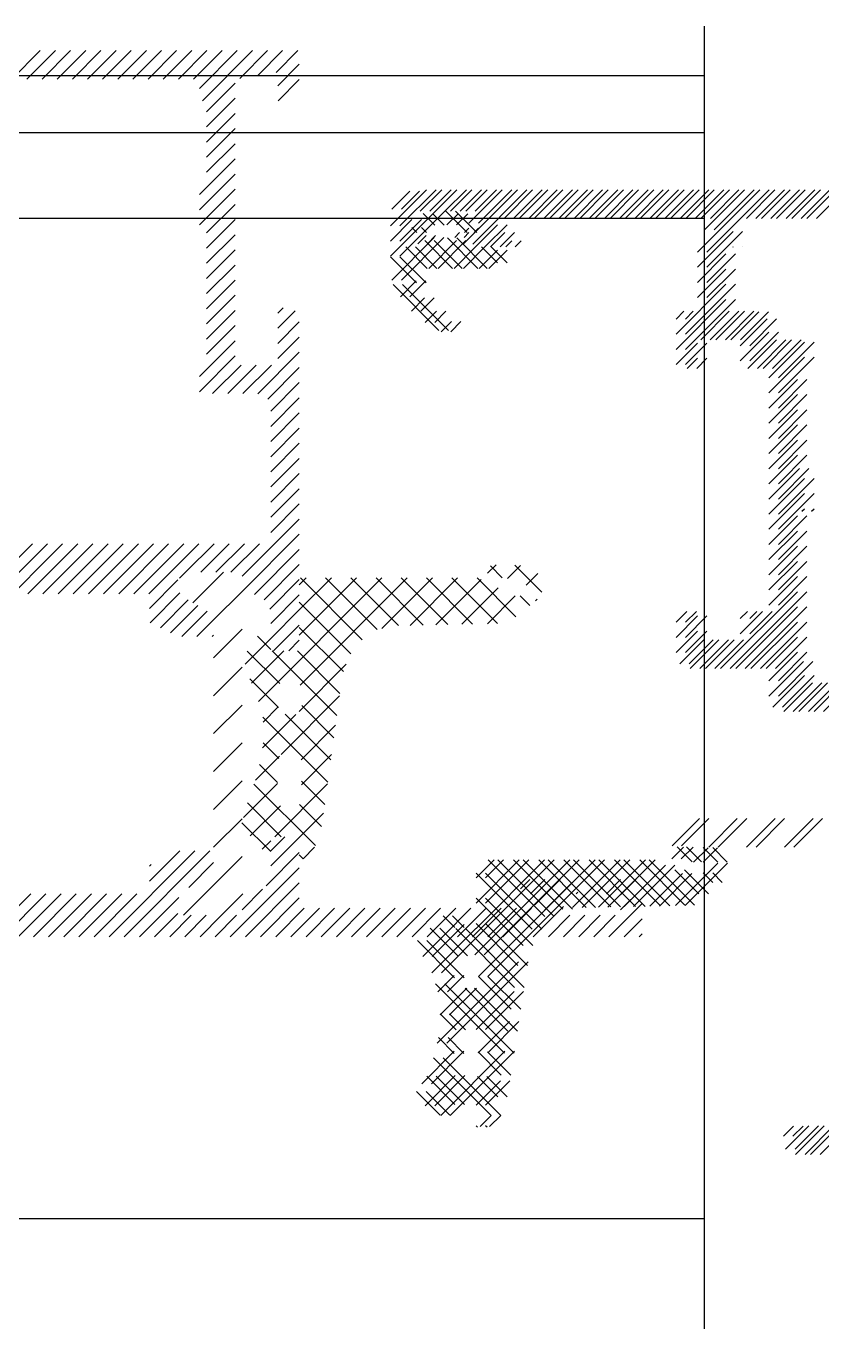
# Model space of a CAD drawing. Extents: x -0.04 to 2.29, y -0.5 to 2.03.
# Drawn here: x 1.5125 to 1.5682, y 0.0823 to 0.1735 of the extents above; entities that cross this region are included whole.
import ezdxf

# ---------------------------------------------------------------- set-up
doc = ezdxf.new("R2010")
doc.units = 0
doc.header["$LTSCALE"] = 0.1
doc.linetypes.add('AUSGEZOGEN', pattern=[0])
doc.linetypes.add('USM-STRPUKLEIN', pattern=[0])
doc.layers.get('0').update_dxf_attribs({"linetype": 'AUSGEZOGEN'})
for name, color, linetype in [('AUSSEN25', 3, 'AUSGEZOGEN'), ('AUSSEN70', 6, 'AUSGEZOGEN'), ('SCHRAFF', 4, 'AUSGEZOGEN'), ('USM-SPKLEIN25', 3, 'USM-STRPUKLEIN')]:
    doc.layers.add(name, color=color, linetype=linetype)

# ---------------------------------------------------------------- blocks, each defined once
blk = doc.blocks.new('*X')
at = {"color": 0}
for p, q in [((1.043, 0.15947), (1.04553, 0.162)), ((1.043103, 0.160634), (1.044366, 0.161897)), ((1.045091, 0.1605), (1.046591, 0.162)), ((1.046151, 0.1605), (1.047651, 0.162)), ((1.047212, 0.1605), (1.048712, 0.162)), ((1.048096, 0.158202), (1.051894, 0.162)), ((1.048273, 0.1605), (1.049773, 0.162)), ((1.0485, 0.159667), (1.050833, 0.162)), ((1.050955, 0.16), (1.052955, 0.162)), ((1.052015, 0.16), (1.054015, 0.162)), ((1.053076, 0.16), (1.055076, 0.162)), ((1.054137, 0.16), (1.056137, 0.162)), ((1.055197, 0.16), (1.057197, 0.162)), ((1.056258, 0.16), (1.058258, 0.162)), ((1.057319, 0.16), (1.059319, 0.162)), ((1.058379, 0.16), (1.060379, 0.162)), ((1.05944, 0.16), (1.06144, 0.162)), ((1.0605, 0.16), (1.0625, 0.162)), ((1.061561, 0.16), (1.063561, 0.162)), ((1.062622, 0.16), (1.064622, 0.162)), ((1.063682, 0.16), (1.065682, 0.162)), ((1.0645, 0.157636), (1.068864, 0.162)), ((1.064743, 0.16), (1.066743, 0.162)), ((1.065, 0.159196), (1.067804, 0.162)), ((1.067925, 0.16), (1.069925, 0.162)), ((1.068986, 0.16), (1.070986, 0.162)), ((1.070046, 0.16), (1.072046, 0.162)), ((1.071107, 0.16), (1.073107, 0.162)), ((1.072168, 0.16), (1.074168, 0.162)), ((1.044651, 0.159), (1.046151, 0.1605)), ((1.048385, 0.159), (1.046885, 0.1605)), ((1.043, 0.158409), (1.0445, 0.159909)), ((1.046101, 0.159516), (1.045285, 0.160332)), ((1.046955, 0.159536), (1.047744, 0.160325)), ((1.048955, 0.158), (1.0505, 0.159545)), ((1.043103, 0.155684), (1.046072, 0.158653)), ((1.043651, 0.158), (1.044651, 0.159)), ((1.044849, 0.159), (1.0445, 0.159349)), ((1.044924, 0.158212), (1.0455, 0.158788)), ((1.049117, 0.1565), (1.046986, 0.158631)), ((1.0475, 0.158667), (1.047833, 0.159)), ((1.048187, 0.159), (1.0485, 0.159313)), ((1.050015, 0.158), (1.051015, 0.159)), ((1.0645, 0.156575), (1.067, 0.159075)), ((1.042997, 0.157345), (1.043651, 0.158)), ((1.045582, 0.1565), (1.044082, 0.158)), ((1.047349, 0.1565), (1.0454, 0.15845)), ((1.045687, 0.1565), (1.047625, 0.158438)), ((1.047455, 0.1565), (1.048955, 0.158)), ((1.049222, 0.1565), (1.0505, 0.157778)), ((1.0505, 0.156885), (1.049385, 0.158)), ((1.051076, 0.158), (1.0515, 0.158424)), ((1.066986, 0.158), (1.067, 0.158014)), ((1.044832, 0.155482), (1.042996, 0.157317)), ((1.0645, 0.155514), (1.0665, 0.157514)), ((1.0645, 0.154454), (1.0665, 0.156454)), ((1.046394, 0.152152), (1.043183, 0.155363)), ((1.043704, 0.154517), (1.044813, 0.155626)), ((1.063, 0.151893), (1.0665, 0.155393)), ((1.044467, 0.153512), (1.04539, 0.154435)), ((1.063, 0.150832), (1.0665, 0.154332)), ((1.045442, 0.152719), (1.046223, 0.153501)), ((1.063, 0.152954), (1.063546, 0.1535)), ((1.064728, 0.1515), (1.066728, 0.1535)), ((1.065789, 0.1515), (1.067789, 0.1535)), ((1.06685, 0.1515), (1.068803, 0.153453)), ((1.046556, 0.152066), (1.047266, 0.152776)), ((1.0675, 0.15109), (1.069382, 0.152971)), ((1.0675, 0.150029), (1.0695, 0.152029)), ((1.068032, 0.1495), (1.070032, 0.1515)), ((1.069092, 0.1495), (1.071092, 0.1515)), ((1.0695, 0.148847), (1.072, 0.151347)), ((1.126868, 0.15), (1.128868, 0.152)), ((1.127929, 0.15), (1.129929, 0.152)), ((1.128989, 0.15), (1.130989, 0.152)), ((1.13005, 0.15), (1.13205, 0.152)), ((1.131111, 0.15), (1.133111, 0.152)), ((1.132171, 0.15), (1.134171, 0.152)), ((1.133232, 0.15), (1.135232, 0.152)), ((1.134293, 0.15), (1.136293, 0.152)), ((1.135353, 0.15), (1.137353, 0.152)), ((1.136414, 0.15), (1.138414, 0.152)), ((1.137475, 0.15), (1.139475, 0.152)), ((1.138535, 0.15), (1.140535, 0.152)), ((1.139596, 0.15), (1.141596, 0.152)), ((1.140007, 0.149351), (1.142657, 0.152)), ((1.140217, 0.1485), (1.143717, 0.152)), ((1.142832, 0.150054), (1.144778, 0.152)), ((1.144105, 0.150266), (1.145839, 0.152)), ((1.145378, 0.150478), (1.146899, 0.152)), ((1.063, 0.149772), (1.0645, 0.151272)), ((1.145507, 0.149547), (1.147007, 0.151047)), ((1.063789, 0.1495), (1.0645, 0.150211)), ((1.0695, 0.147786), (1.072, 0.150286)), ((1.140507, 0.147729), (1.142507, 0.149729)), ((1.145521, 0.1485), (1.147007, 0.149987)), ((1.0695, 0.146726), (1.0715, 0.148726)), ((1.140507, 0.146669), (1.142507, 0.148669)), ((1.0695, 0.145665), (1.0715, 0.147665)), ((1.140507, 0.145608), (1.142507, 0.147608)), ((1.0695, 0.144604), (1.0715, 0.146604)), ((1.140507, 0.144547), (1.142507, 0.146547)), ((1.0695, 0.143544), (1.0715, 0.145544)), ((1.140507, 0.143487), (1.142507, 0.145487)), ((1.0695, 0.142483), (1.0715, 0.144483)), ((1.140007, 0.141926), (1.142507, 0.144426)), ((1.0695, 0.141422), (1.0715, 0.143422)), ((1.140007, 0.140865), (1.142507, 0.143365)), ((1.0695, 0.140362), (1.071638, 0.1425)), ((1.140007, 0.139805), (1.142507, 0.142305)), ((1.0695, 0.139301), (1.072, 0.141801)), ((1.0695, 0.13824), (1.072, 0.14074)), ((1.140507, 0.139244), (1.142507, 0.141244)), ((1.07182, 0.1395), (1.072, 0.13968)), ((1.140507, 0.138183), (1.142507, 0.140183)), ((1.0695, 0.13718), (1.0715, 0.13918)), ((1.140507, 0.137123), (1.142507, 0.139123)), ((1.0695, 0.136119), (1.0715, 0.138119)), ((1.140507, 0.136062), (1.142507, 0.138062)), ((1.0695, 0.135058), (1.0715, 0.137058)), ((1.140507, 0.135001), (1.142507, 0.137001)), ((1.0695, 0.133998), (1.0715, 0.135998)), ((1.140507, 0.133941), (1.142507, 0.135941)), ((1.0695, 0.132937), (1.0715, 0.134937)), ((1.140507, 0.13288), (1.142507, 0.13488)), ((1.066124, 0.1285), (1.0715, 0.133876)), ((1.140507, 0.131819), (1.142507, 0.133819)), ((1.145507, 0.133637), (1.14587, 0.134)), ((1.145507, 0.132577), (1.146719, 0.133788)), ((1.063, 0.13174), (1.06376, 0.1325)), ((1.067184, 0.1285), (1.0715, 0.132816)), ((1.0675, 0.130937), (1.069063, 0.1325)), ((1.0675, 0.131998), (1.068002, 0.1325)), ((1.140507, 0.130759), (1.142507, 0.132759)), ((1.145507, 0.131516), (1.147007, 0.133016)), ((1.063, 0.13068), (1.0645, 0.13218)), ((1.068245, 0.1285), (1.0715, 0.131755)), ((1.140007, 0.129198), (1.142507, 0.131698)), ((1.145507, 0.130455), (1.147007, 0.131955)), ((1.063, 0.129619), (1.0645, 0.131119)), ((1.063264, 0.128823), (1.064942, 0.1305)), ((1.064002, 0.1285), (1.066002, 0.1305)), ((1.065063, 0.1285), (1.067063, 0.1305)), ((1.069306, 0.1285), (1.0715, 0.130694)), ((1.140007, 0.128137), (1.142507, 0.130637)), ((1.144107, 0.127995), (1.147007, 0.130895)), ((1.0695, 0.127634), (1.0715, 0.129634)), ((1.14093, 0.128), (1.14293, 0.13)), ((1.141991, 0.128), (1.143991, 0.13)), ((1.143052, 0.128), (1.145052, 0.13)), ((1.144792, 0.127619), (1.147007, 0.129834)), ((1.0695, 0.126573), (1.071927, 0.129)), ((1.145007, 0.126773), (1.147007, 0.128773)), ((1.069787, 0.125799), (1.072, 0.128012)), ((1.145007, 0.125713), (1.147007, 0.127713)), ((1.070548, 0.1255), (1.072548, 0.1275)), ((1.071609, 0.1255), (1.073609, 0.1275)), ((1.07267, 0.1255), (1.07467, 0.1275)), ((1.145007, 0.124652), (1.147007, 0.126652)), ((1.145007, 0.123591), (1.147007, 0.125591)), ((1.145007, 0.122531), (1.147007, 0.124531)), ((1.145007, 0.12147), (1.147007, 0.12347)), ((1.145007, 0.120409), (1.147007, 0.122409)), ((1.145007, 0.119349), (1.147007, 0.121349)), ((1.145007, 0.118288), (1.147007, 0.120288)), ((1.143007, 0.115228), (1.147007, 0.119228)), ((1.062723, 0.116084), (1.064639, 0.118)), ((1.065291, 0.116), (1.067291, 0.118)), ((1.067943, 0.116), (1.069943, 0.118)), ((1.070594, 0.116), (1.072594, 0.118)), ((1.143007, 0.114167), (1.147007, 0.118167)), ((1.123007, 0.111137), (1.12937, 0.1175)), ((1.12393, 0.111), (1.13043, 0.1175)), ((1.125507, 0.114698), (1.128309, 0.1175)), ((1.127991, 0.114), (1.131491, 0.1175)), ((1.129052, 0.114), (1.132552, 0.1175)), ((1.130112, 0.114), (1.133612, 0.1175)), ((1.131173, 0.114), (1.134673, 0.1175)), ((1.132234, 0.114), (1.135734, 0.1175)), ((1.133294, 0.114), (1.136794, 0.1175)), ((1.134355, 0.114), (1.137855, 0.1175)), ((1.135416, 0.114), (1.138916, 0.1175)), ((1.136476, 0.114), (1.139976, 0.1175)), ((1.139037, 0.1155), (1.141037, 0.1175)), ((1.140098, 0.1155), (1.142098, 0.1175)), ((1.141158, 0.1155), (1.143158, 0.1175)), ((1.142219, 0.1155), (1.144219, 0.1175)), ((1.143859, 0.113958), (1.147007, 0.117106)), ((1.062705, 0.115182), (1.063531, 0.116008)), ((1.064129, 0.114971), (1.063079, 0.116022)), ((1.064233, 0.114943), (1.065248, 0.115957)), ((1.065923, 0.114945), (1.064901, 0.115967)), ((1.144545, 0.113583), (1.147007, 0.116046)), ((1.160183, 0.115432), (1.160781, 0.116031)), ((1.161216, 0.115112), (1.160385, 0.115943)), ((1.161579, 0.115061), (1.162498, 0.11598)), ((1.163979, 0.114116), (1.162104, 0.115991)), ((1.04891, 0.108458), (1.055559, 0.115107)), ((1.049, 0.110316), (1.053791, 0.115107)), ((1.049, 0.112084), (1.052022, 0.115106)), ((1.049, 0.113851), (1.050254, 0.115105)), ((1.04916, 0.10694), (1.057328, 0.115108)), ((1.053806, 0.111153), (1.049854, 0.115105)), ((1.055074, 0.111652), (1.051621, 0.115106)), ((1.056707, 0.111787), (1.053388, 0.115106)), ((1.058439, 0.111823), (1.055155, 0.115107)), ((1.055755, 0.111768), (1.059096, 0.115109)), ((1.060171, 0.111858), (1.056922, 0.115108)), ((1.05756, 0.111805), (1.060865, 0.11511)), ((1.061904, 0.111894), (1.058689, 0.115109)), ((1.06362, 0.111945), (1.060456, 0.115109)), ((1.062974, 0.111916), (1.065931, 0.114872)), ((1.136507, 0.11297), (1.138507, 0.11497)), ((1.13862, 0.115083), (1.139037, 0.1155)), ((1.139558, 0.113369), (1.141689, 0.1155)), ((1.144147, 0.106468), (1.152786, 0.115107)), ((1.144946, 0.112924), (1.147007, 0.114985)), ((1.147007, 0.111096), (1.151018, 0.115106)), ((1.147007, 0.112864), (1.149249, 0.115105)), ((1.147007, 0.114631), (1.147481, 0.115105)), ((1.147056, 0.10761), (1.154555, 0.115108)), ((1.151401, 0.110784), (1.147081, 0.115105)), ((1.152464, 0.11149), (1.148848, 0.115105)), ((1.15395, 0.111771), (1.150615, 0.115106)), ((1.155682, 0.111807), (1.152382, 0.115107)), ((1.15279, 0.111575), (1.156323, 0.115109)), ((1.157414, 0.111842), (1.154149, 0.115108)), ((1.154771, 0.111788), (1.158092, 0.115109)), ((1.159146, 0.111878), (1.155916, 0.115108)), ((1.156576, 0.111825), (1.159736, 0.114985)), ((1.160879, 0.111914), (1.157683, 0.115109)), ((1.162174, 0.112386), (1.15945, 0.11511)), ((1.162897, 0.114611), (1.163708, 0.115422)), ((1.052932, 0.110259), (1.049, 0.114191)), ((1.059365, 0.111842), (1.062255, 0.114732)), ((1.061169, 0.111879), (1.063448, 0.114157)), ((1.064598, 0.112735), (1.062923, 0.11441)), ((1.065576, 0.113524), (1.064902, 0.114198)), ((1.136568, 0.11197), (1.13865, 0.114052)), ((1.141007, 0.112167), (1.143007, 0.114167)), ((1.15838, 0.111862), (1.160929, 0.114411)), ((1.137275, 0.111616), (1.139227, 0.113568)), ((1.137982, 0.111263), (1.13989, 0.113171)), ((1.145007, 0.111924), (1.147007, 0.113924)), ((1.150619, 0.109799), (1.147007, 0.113411)), ((1.160185, 0.111899), (1.16213, 0.113844)), ((1.163152, 0.113176), (1.162484, 0.113844)), ((1.163553, 0.1135), (1.163663, 0.11361)), ((1.052301, 0.109122), (1.049, 0.112423)), ((1.13878, 0.111), (1.140553, 0.112773)), ((1.13984, 0.111), (1.141007, 0.112167)), ((1.145007, 0.110864), (1.147007, 0.112864)), ((1.141007, 0.109515), (1.143007, 0.111515)), ((1.145204, 0.11), (1.147007, 0.111803)), ((1.150099, 0.108551), (1.147007, 0.111643)), ((1.045266, 0.10835), (1.0475, 0.110584)), ((1.047721, 0.108398), (1.045787, 0.110332)), ((1.0475, 0.110387), (1.046682, 0.111205)), ((1.051933, 0.107722), (1.049, 0.110655)), ((1.140901, 0.111), (1.141007, 0.111106)), ((1.143205, 0.109061), (1.145007, 0.110864)), ((1.145007, 0.110107), (1.144071, 0.111043)), ((1.146265, 0.11), (1.147007, 0.110742)), ((1.04749, 0.106862), (1.044888, 0.109464)), ((1.045899, 0.107214), (1.048984, 0.1103)), ((1.051699, 0.106189), (1.047587, 0.1103)), ((1.145636, 0.107711), (1.14336, 0.109987)), ((1.143659, 0.107747), (1.145911, 0.11)), ((1.14964, 0.105475), (1.145115, 0.11)), ((1.149854, 0.107028), (1.146882, 0.11)), ((1.141007, 0.106864), (1.143007, 0.108864)), ((1.146986, 0.105771), (1.150291, 0.109076)), ((1.046277, 0.102289), (1.051973, 0.107985)), ((1.145546, 0.106033), (1.143539, 0.10804)), ((1.046319, 0.105867), (1.047472, 0.10702)), ((1.051465, 0.104655), (1.049159, 0.106961)), ((1.145742, 0.10276), (1.149829, 0.106846)), ((1.050997, 0.101587), (1.04615, 0.106434)), ((1.046482, 0.104262), (1.04835, 0.10613)), ((1.051231, 0.103121), (1.048227, 0.106125)), ((1.049002, 0.103247), (1.051654, 0.105899)), ((1.141007, 0.104212), (1.143007, 0.106212)), ((1.144464, 0.105017), (1.145534, 0.106087)), ((1.149425, 0.103922), (1.147172, 0.106174)), ((1.144435, 0.10322), (1.14676, 0.105545)), ((1.148996, 0.100815), (1.144452, 0.105359)), ((1.149211, 0.102368), (1.146015, 0.105564)), ((1.047601, 0.103215), (1.046479, 0.104337)), ((1.147129, 0.102379), (1.149546, 0.104795)), ((1.049144, 0.101621), (1.051336, 0.103813)), ((1.141007, 0.10156), (1.143007, 0.10356)), ((1.145561, 0.102483), (1.144468, 0.103575)), ((1.047474, 0.101574), (1.046371, 0.102677)), ((1.14393, 0.100947), (1.145617, 0.102634)), ((1.147157, 0.100639), (1.149263, 0.102745)), ((1.045204, 0.099449), (1.047474, 0.101719)), ((1.050056, 0.097224), (1.046025, 0.101256)), ((1.046525, 0.097234), (1.051018, 0.101727)), ((1.050763, 0.100054), (1.049143, 0.101673)), ((1.145481, 0.100795), (1.144226, 0.10205)), ((1.141007, 0.098909), (1.143007, 0.100909)), ((1.143087, 0.098337), (1.145481, 0.10073)), ((1.148134, 0.096373), (1.143825, 0.100682)), ((1.145286, 0.097), (1.14898, 0.100694)), ((1.148782, 0.099261), (1.147153, 0.10089)), ((1.045435, 0.097912), (1.047545, 0.100022)), ((1.047513, 0.098), (1.045539, 0.099974)), ((1.049, 0.097941), (1.0507, 0.099641)), ((1.050519, 0.098529), (1.04909, 0.099959)), ((1.14574, 0.097), (1.143369, 0.099371)), ((1.04649, 0.097256), (1.044831, 0.098914)), ((1.143575, 0.097057), (1.14568, 0.099162)), ((1.147007, 0.096954), (1.148697, 0.098643)), ((1.14856, 0.097716), (1.147028, 0.099248)), ((1.141007, 0.096257), (1.143007, 0.098257)), ((1.145007, 0.095965), (1.14299, 0.097982)), ((1.049281, 0.096455), (1.050061, 0.097235)), ((1.144406, 0.09612), (1.145007, 0.096721)), ((1.145007, 0.096014), (1.145993, 0.097)), ((1.145007, 0.094954), (1.147007, 0.096954)), ((1.049102, 0.096411), (1.049, 0.096513)), ((1.070516, 0.095769), (1.071231, 0.096484)), ((1.070675, 0.094867), (1.072307, 0.0965)), ((1.071369, 0.094501), (1.073368, 0.0965)), ((1.072429, 0.0945), (1.074429, 0.0965)), ((1.13369, 0.09), (1.13969, 0.096)), ((1.13475, 0.09), (1.14075, 0.096)), ((1.136507, 0.093878), (1.138629, 0.096)), ((1.144684, 0.093569), (1.147007, 0.095893)), ((1.147286, 0.095454), (1.147007, 0.095733)), ((1.147272, 0.095451), (1.14808, 0.096258)), ((1.136507, 0.094939), (1.136629, 0.095061)), ((1.138902, 0.0915), (1.143007, 0.095605)), ((1.139267, 0.093456), (1.141007, 0.095196)), ((1.142175, 0.09), (1.147007, 0.094832)), ((1.162507, 0.093362), (1.163145, 0.094)), ((1.163206, 0.093), (1.164206, 0.094)), ((1.163507, 0.09224), (1.165267, 0.094)), ((1.168509, 0.093), (1.169509, 0.094)), ((1.169507, 0.092937), (1.17057, 0.094)), ((1.125204, 0.09), (1.128204, 0.093)), ((1.126265, 0.09), (1.129265, 0.093)), ((1.127326, 0.09), (1.130326, 0.093)), ((1.128386, 0.09), (1.131386, 0.093)), ((1.129447, 0.09), (1.132447, 0.093)), ((1.130508, 0.09), (1.133508, 0.093)), ((1.131568, 0.09), (1.134568, 0.093)), ((1.132629, 0.09), (1.135629, 0.093)), ((1.143007, 0.091893), (1.144438, 0.093324)), ((1.143007, 0.092954), (1.143054, 0.093)), ((1.143236, 0.09), (1.147007, 0.093772)), ((1.162327, 0.09), (1.166054, 0.093727)), ((1.166388, 0.093), (1.166507, 0.093119)), ((1.169507, 0.091876), (1.171007, 0.093376)), ((1.135811, 0.09), (1.138557, 0.092746)), ((1.141554, 0.0915), (1.143007, 0.092954)), ((1.144296, 0.09), (1.147007, 0.092711)), ((1.163388, 0.09), (1.165507, 0.092119)), ((1.168691, 0.09), (1.171007, 0.092316)), ((1.136872, 0.09), (1.138507, 0.091636)), ((1.137932, 0.09), (1.139432, 0.0915)), ((1.138993, 0.09), (1.140493, 0.0915)), ((1.140054, 0.09), (1.141554, 0.0915)), ((1.141114, 0.09), (1.142614, 0.0915)), ((1.145357, 0.09), (1.147357, 0.092)), ((1.146418, 0.09), (1.148418, 0.092)), ((1.147478, 0.09), (1.149478, 0.092)), ((1.148539, 0.09), (1.150539, 0.092)), ((1.1496, 0.09), (1.1516, 0.092)), ((1.15066, 0.09), (1.15266, 0.092)), ((1.151721, 0.09), (1.153721, 0.092)), ((1.152781, 0.09), (1.154781, 0.092)), ((1.153842, 0.09), (1.155842, 0.092)), ((1.154903, 0.09), (1.156903, 0.092)), ((1.155963, 0.09), (1.157963, 0.092)), ((1.157024, 0.09), (1.159024, 0.092)), ((1.158085, 0.09), (1.160085, 0.092)), ((1.159145, 0.09), (1.161145, 0.092)), ((1.160206, 0.09), (1.162206, 0.092)), ((1.161267, 0.09), (1.163267, 0.092)), ((1.164449, 0.09), (1.165949, 0.0915)), ((1.165509, 0.09), (1.167009, 0.0915)), ((1.16657, 0.09), (1.16807, 0.0915)), ((1.167631, 0.09), (1.169131, 0.0915)), ((1.169752, 0.09), (1.171007, 0.091255)), ((1.170813, 0.09), (1.171007, 0.090194))]:
    blk.add_line(p, q, dxfattribs=at)

msp = doc.modelspace()

# ---------------------------------------------------------------- linework, layer by layer
at = {"layer": 'AUSSEN25', "color": 0}
for p, q in [((1.4675, 0.17), (1.56, 0.17)), ((1.4675, 0.166), (1.56, 0.166))]:
    msp.add_line(p, q, dxfattribs=at)
at = {"layer": 'AUSSEN70', "color": 0}
for p, q in [((1.56, 0.16), (1.437, 0.16)), ((1.56, 0.09), (1.419, 0.09))]:
    msp.add_line(p, q, dxfattribs=at)
at = {"layer": 'USM-SPKLEIN25', "color": 0}
msp.add_line((1.56, 0.082291), (1.56, 0.173454), dxfattribs=at)

# ---------------------------------------------------------------- block references
at = {"layer": 'SCHRAFF', "color": 0}
for p in [(0.384613, 0.019733), (0.384613, 0.019733), (0.495, 0), (0.495, 0), (0.495, 0), (0.495, 0), (0.495, 0), (0.495666, 0)]:
    msp.add_blockref('*X', p, dxfattribs=at)

doc.saveas('drawing.dxf')
